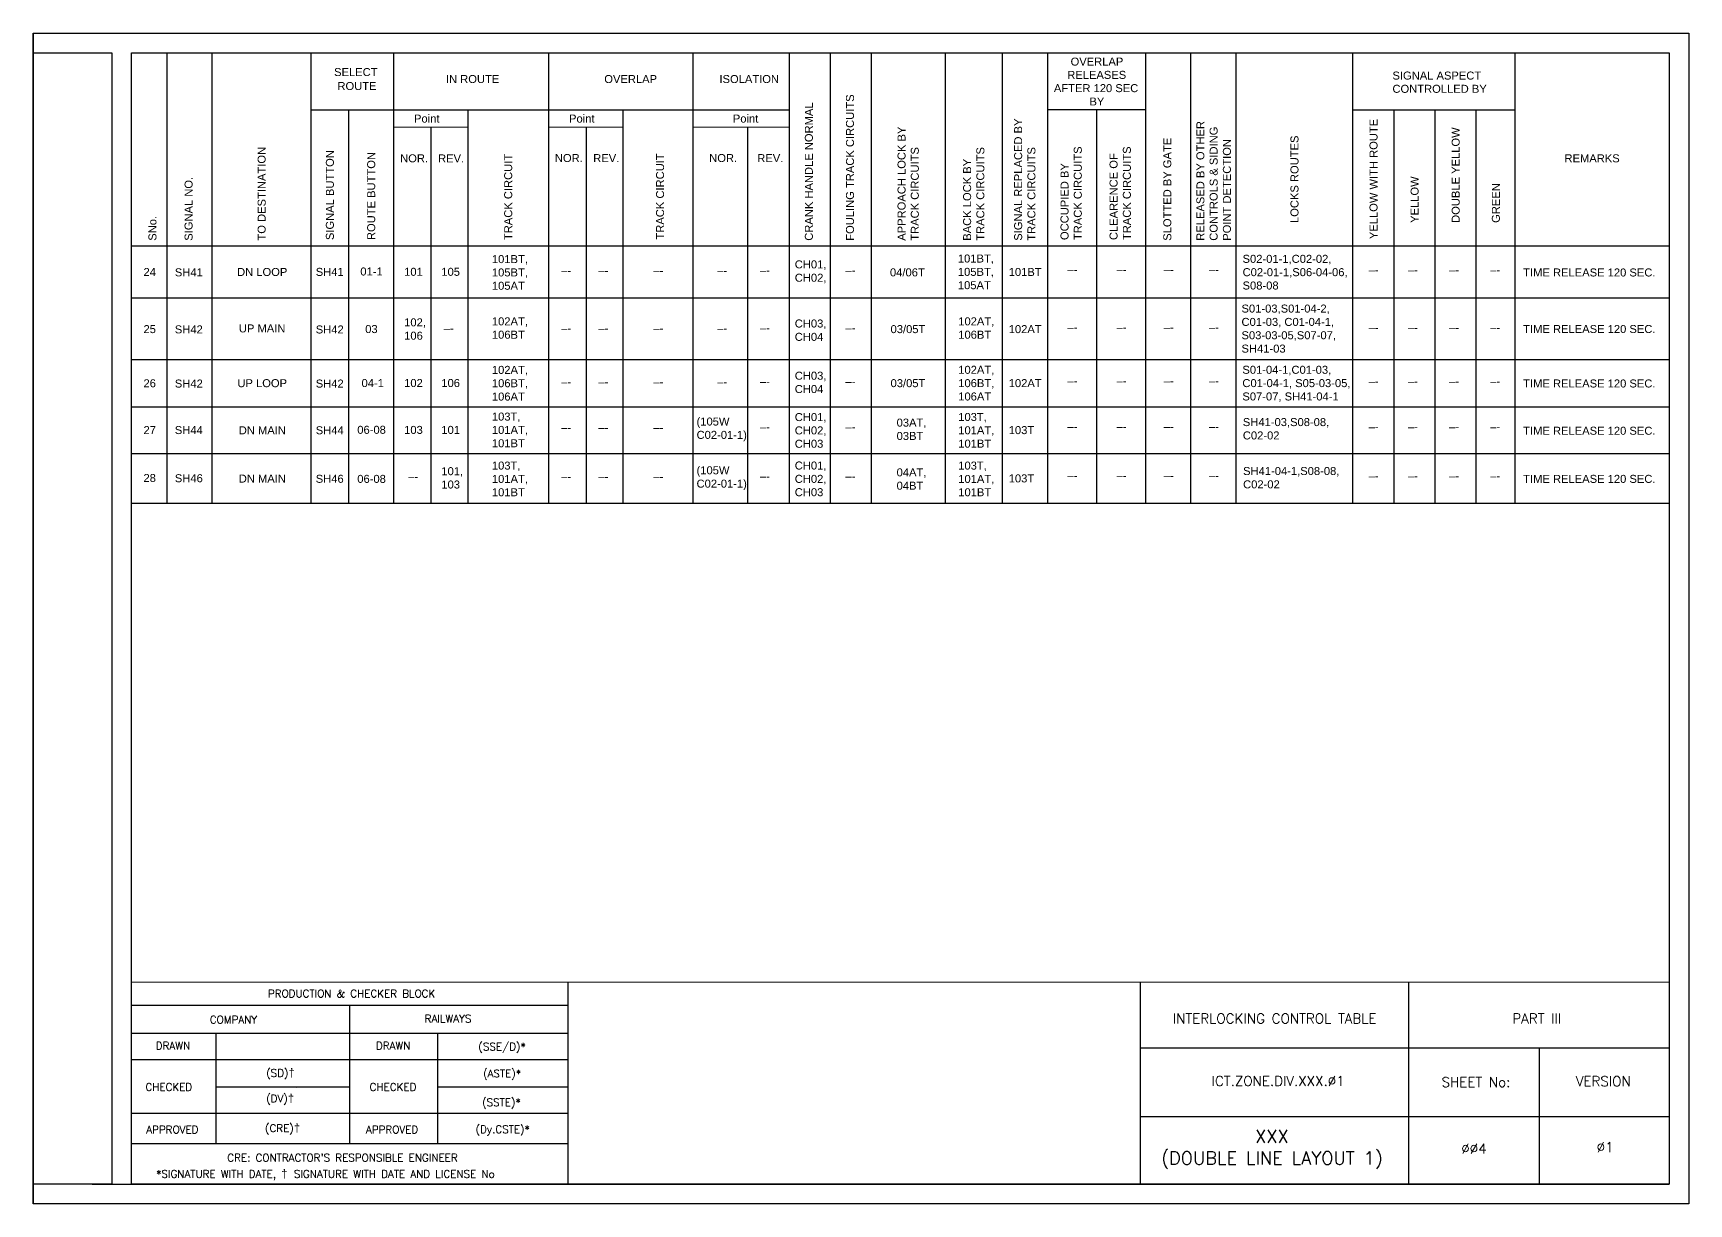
# Model space of a CAD drawing. Header units: inches. Extents: x -19 to 1644, y 43 to 745.
# Drawn here: x 1219.6 to 1639.6, y 42.8 to 339.8 of the extents above; entities that cross this region are included whole.
import ezdxf
from ezdxf.enums import TextEntityAlignment as Align

# ---------------------------------------------------------------- set-up
doc = ezdxf.new("R2010")
doc.units = ezdxf.units.IN
doc.header["$MEASUREMENT"] = 0
for name, color, linetype in [('PDF2_Text', 7, 'Continuous'), ('PDF3_Text', 7, 'Continuous'), ('PDF_Geometry', 7, 'Continuous'), ('PDF_Text', 7, 'Continuous')]:
    doc.layers.add(name, color=color, linetype=linetype)
doc.styles.add('PDF Arial', font='arial.ttf')
doc.styles.add('ROMANS', font='romans.shx', dxfattribs={"height": 2})

# ---------------------------------------------------------------- blocks, each defined once
blk = doc.blocks.new('A$C1B685902')
at = {"color": 7}
blk.add_line((0, 297), (0, 0), dxfattribs=at)
for points in [[(0, 297), (420, 297), (420, 0), (0, 0)], [(25, 292), (415, 292), (415, 5), (25, 5)]]:
    blk.add_lwpolyline(points, close=True, dxfattribs=at)
blk.add_lwpolyline([(0, 292), (20, 292), (20, 5), (0, 5)], dxfattribs=at)

msp = doc.modelspace()

# ---------------------------------------------------------------- linework, layer by layer
for p, q in [((1253.49, 334.84), (1253.49, 220.53)), ((1264.94, 334.84), (1264.94, 220.53)), ((1290.03, 334.84), (1290.03, 220.53)), ((1311.04, 334.84), (1311.04, 220.53)), ((1350.36, 334.84), (1350.36, 220.53)), ((1386.92, 334.84), (1386.92, 220.53)), ((1411.34, 334.84), (1411.34, 220.53)), ((1421.77, 334.84), (1421.77, 220.53)), ((1432.2, 334.84), (1432.2, 220.53)), ((1450.96, 334.84), (1450.96, 220.53)), ((1465.42, 334.84), (1465.42, 220.53)), ((1476.86, 334.84), (1476.86, 220.53)), ((1501.76, 334.84), (1501.76, 220.53)), ((1513.2, 334.84), (1513.2, 220.53)), ((1524.64, 334.84), (1524.64, 220.53)), ((1554.29, 334.84), (1554.29, 220.53)), ((1595.47, 334.84), (1595.47, 220.53)), ((1411.34, 320.3), (1290.24, 320.33)), ((1299.6, 320.4), (1299.6, 220.53)), ((1329.89, 320.33), (1329.89, 220.53)), ((1369.21, 320.4), (1369.21, 220.53)), ((1501.76, 320.4), (1476.86, 320.4)), ((1489.31, 320.4), (1489.31, 220.53)), ((1595.47, 320.26), (1554.29, 320.27)), ((1564.73, 320.26), (1564.73, 220.53)), ((1575.16, 320.26), (1575.16, 220.53)), ((1585.59, 320.26), (1585.59, 220.53)), ((1320.46, 316.05), (1320.46, 220.53)), ((1359.85, 315.98), (1359.85, 220.53)), ((1400.76, 315.98), (1400.76, 220.53)), ((1634.59, 285.76), (1244.59, 285.76)), ((1634.59, 272.58), (1244.59, 272.58)), ((1634.59, 256.99), (1244.59, 256.99)), ((1634.59, 244.99), (1244.59, 244.99)), ((1634.59, 233.11), (1244.59, 233.11)), ((1634.59, 220.53), (1244.59, 220.53)), ((1244.61, 99.11), (1634.59, 99.19)), ((1355.2, 99.19), (1355.2, 47.85)), ((1277.85, 93.14), (1244.6, 93.14)), ((1355.2, 93.13), (1277.85, 93.14)), ((1299.81, 93.14), (1299.81, 58.04)), ((1277.85, 86.1), (1244.6, 86.1)), ((1266.04, 58.04), (1266.04, 86.1)), ((1355.2, 86.09), (1277.85, 86.1)), ((1322.25, 58.04), (1322.25, 86.09)), ((1601.63, 82.47), (1601.63, 47.85)), ((1277.85, 79.43), (1244.6, 79.43)), ((1355.2, 79.42), (1277.85, 79.43)), ((1299.81, 72.45), (1266.04, 72.45)), ((1286.5, 72.3), (1286.5, 72.3)), ((1355.2, 72.45), (1322.25, 72.45)), ((1277.85, 65.78), (1244.6, 65.79)), ((1355.2, 65.78), (1277.85, 65.78)), ((1277.85, 58.04), (1244.6, 58.04)), ((1355.2, 58.04), (1277.84, 58.04))]:
    msp.add_line(p, q)
at = {"lineweight": -2}
for p, q in [((1500.45, 47.85), (1500.45, 99.19)), ((1500.45, 82.47), (1634.41, 82.47)), ((1500.45, 65.02), (1634.59, 65.02))]:
    msp.add_line(p, q, dxfattribs=at)
at = {"linetype": 'Continuous', "lineweight": -2}
for p, q in [((1568.53, 47.85), (1568.53, 99.19)), ((1234.59, 47.85), (1516.59, 47.85)), ((1234.59, 47.85), (1634.59, 47.85))]:
    msp.add_line(p, q, dxfattribs=at)
at = {"layer": 'PDF_Geometry', "lineweight": 15}
for points in [[(1264.94, 220.53), (1264.94, 334.91)], [(1290.03, 220.53), (1290.03, 334.91)], [(1501.76, 320.4), (1501.76, 334.84)], [(1513.2, 320.4), (1513.2, 334.84)], [(1524.64, 320.4), (1524.64, 334.84)], [(1290.24, 320.33), (1311.11, 320.33)], [(1311.11, 320.33), (1411.41, 320.33)], [(1501.76, 316.05), (1501.76, 320.4)], [(1311.11, 315.98), (1329.96, 315.98)], [(1320.46, 285.83), (1320.46, 316.05)], [(1350.43, 315.98), (1369.28, 315.98)], [(1386.92, 315.98), (1411.41, 315.98)], [(1501.76, 285.83), (1501.76, 316.05)], [(1513.2, 285.83), (1513.2, 316.05)], [(1524.64, 285.83), (1524.64, 316.05)], [(1411.34, 220.53), (1411.34, 285.76)], [(1421.77, 220.53), (1421.77, 285.76)]]:
    msp.add_lwpolyline(points, dxfattribs=at)

# ---------------------------------------------------------------- block references
msp.add_blockref('A$C1B685902', (1219.59, 42.85))

# ---------------------------------------------------------------- texts
at = {"style": 'ROMANS'}
for s, p in [('PRODUCTION & CHECKER BLOCK', (1300.38, 96.2)), ('COMPANY', (1270.42, 89.58)), ('RAILWAYS', (1324.84, 89.84)), ('(SSE/D)*', (1338.54, 82.75)), ('DRAWN', (1255.07, 82.96)), ('DRAWN', (1310.92, 82.96)), ('(ASTE)*', (1338.54, 75.93)), ('CHECKED', (1254.01, 72.5)), ('CHECKED', (1310.88, 72.5)), ('(SSTE)*', (1338.37, 68.6)), ('(Dy.CSTE)*', (1338.7, 61.78)), ('APPROVED', (1254.91, 61.7)), ('APPROVED', (1310.65, 61.7)), ("CRE: CONTRACTOR'S RESPONSIBLE ENGINEER", (1298.07, 54.55))]:
    msp.add_text(s, height=1.92, dxfattribs=at).set_placement(p, align=Align.MIDDLE_CENTER)
at = {"lineweight": -2, "style": 'ROMANS'}
for s, p in [('INTERLOCKING CONTROL TABLE', (1534.52, 89.87)), ('PART III', (1601.02, 89.87)), ('ICT.ZONE.DIV.XXX.Ø1', (1535.41, 74.03)), ('SHEET No:', (1585.59, 73.73)), ('VERSION', (1617.89, 73.96)), ('ØØ4 ', (1585.93, 56.87)), ('Ø1', (1618.35, 57.24))]:
    msp.add_text(s, height=2.5, dxfattribs=at).set_placement(p, align=Align.MIDDLE_CENTER)
at = {"char_height": 1.92, "attachment_point": 1, "style": 'ROMANS'}
for s, width, insert in [('(SD){\\fArial|b0|i0|c0|p34;\\H1.08333x;†}', 8.1172, (1278.7, 77.17)), ('(DV){\\fArial|b0|i0|c0|p34;\\H1.08333x;†}', 8.1172, (1278.7, 70.7)), ('(CRE){\\fArial|b0|i0|c0|p34;\\H1.08333x;†}', 8.1172, (1278.41, 63.17)), ('\\pi-5.76,l9.6,t9.6;*SIGNATURE WITH DATE, {\\fArial|b0|i0|c0|p34;\\H1.08333x;†  }SIGNATURE WITH DATE AND LICENSE No', 104.6362, (1246.99, 51.56))]:
    msp.add_mtext_dynamic_manual_height_columns(s, width=width, gutter_width=12.5, heights=[0], dxfattribs=dict(at, insert=insert))
at = {"insert": (1533.82, 61.63), "char_height": 3.3, "width": 68.7221, "attachment_point": 2, "style": 'ROMANS'}
msp.add_mtext('XXX\\P(DOUBLE LINE LAYOUT 1)', dxfattribs=at)
at = {"layer": 'PDF2_Text', "attachment_point": 7, "style": 'PDF Arial'}
for s, insert, char_height in [('101BT,\\P105BT,\\P105AT', (1335.96, 274.71), 2.03), ('CH01,\\PCH02,', (1412.79, 276.4), 2.03), ('101BT,\\P105BT,\\P105AT', (1454.16, 274.85), 2.03), ('SH41', (1255.54, 278.11), 2.03), ('SH41', (1291.28, 278.23), 2.03), ('01-1', (1302.59, 278.33), 2.03), ('101', (1313.71, 278.25), 2.03), ('105', (1323.14, 278.25), 2.03), ('–-', (1353.54, 278.56), 2.03), ('–-', (1362.98, 278.56), 2.03), ('–-', (1376.94, 278.56), 2.03), ('–-', (1393.12, 278.56), 2.03), ('–-', (1403.96, 278.67), 2.03), ('–-', (1425.65, 278.67), 2.03), ('04/06T', (1436.94, 278.11), 2.03), ('101BT', (1467.06, 278.21), 2.03), ('–-', (1481.97, 278.81), 2.03), ('–-', (1494.43, 278.81), 2.03), ('–-', (1506.39, 278.81), 2.03), ('–-', (1517.84, 278.81), 2.03), ('–-', (1558.38, 278.73), 2.03), ('–-', (1568.34, 278.73), 2.03), ('–-', (1578.77, 278.73), 2.03), ('–-', (1589.2, 278.73), 2.03), ('TIME RELEASE 120 SEC.', (1597.56, 278.08), 2.0298), ('SH42', (1255.54, 263.64), 2.03), ('SH42', (1291.28, 263.62), 2.03), ('03', (1303.83, 263.72), 2.03), ('102,\\P106', (1313.71, 262.04), 2.03), ('–-', (1323.75, 263.95), 2.03), ('102AT,\\P106BT', (1335.96, 262.29), 2.03), ('–-', (1353.54, 263.95), 2.03), ('–-', (1362.98, 263.95), 2.03), ('–-', (1376.94, 263.95), 2.03), ('–-', (1393.12, 263.95), 2.03), ('–-', (1403.96, 264.06), 2.03), ('CH03,\\PCH04', (1412.79, 261.75), 2.03), ('–-', (1425.65, 264.06), 2.03), ('03/05T', (1437.09, 263.71), 2.03), ('102AT,\\P106BT', (1454.26, 262.29), 2.03), ('102AT', (1467.06, 263.71), 2.03), ('–-', (1481.97, 264.2), 2.03), ('–-', (1494.43, 264.2), 2.03), ('–-', (1506.39, 264.2), 2.03), ('–-', (1517.84, 264.2), 2.03), ('–-', (1558.38, 264.12), 2.03), ('–-', (1568.34, 264.12), 2.03), ('–-', (1578.77, 264.12), 2.03), ('–-', (1589.2, 264.12), 2.03), ('TIME RELEASE 120 SEC.', (1597.56, 263.74), 2.0298), ('04-1', (1302.9, 250.02), 2.03), ('102', (1313.71, 250.04), 2.03), ('106', (1323.14, 250.04), 2.03), ('102AT,\\P106BT,\\P106AT', (1335.96, 246.6), 2.03), ('CH03,\\PCH04', (1412.79, 248.51), 2.03), ('03/05T', (1437.09, 250), 2.03), ('102AT,\\P106BT,\\P106AT', (1454.26, 246.62), 2.03), ('102AT', (1467.06, 250.01), 2.03), ('TIME RELEASE 120 SEC.', (1597.56, 249.92), 2.0298), ('SH42', (1255.54, 249.9), 2.03), ('SH42', (1291.28, 249.9), 2.03), ('–-', (1353.54, 250.35), 2.03), ('–-', (1362.98, 250.35), 2.03), ('–-', (1376.94, 250.35), 2.03), ('–-', (1393.12, 250.35), 2.03), ('–-', (1403.96, 250.46), 2.03), ('–-', (1425.65, 250.46), 2.03), ('–-', (1481.97, 250.61), 2.03), ('–-', (1494.43, 250.61), 2.03), ('–-', (1506.39, 250.61), 2.03), ('–-', (1517.84, 250.61), 2.03), ('–-', (1558.38, 250.52), 2.03), ('–-', (1568.34, 250.52), 2.03), ('–-', (1578.77, 250.52), 2.03), ('–-', (1589.2, 250.52), 2.03), ('103T,\\P101AT,\\P101BT', (1335.96, 234.75), 2.03), ('SH44', (1255.54, 238.1), 2.03), ('SH44', (1291.28, 238.05), 2.03), ('06-08', (1301.82, 238.17), 2.03), ('103', (1313.71, 238.14), 2.03), ('101', (1323.14, 238.14), 2.03), ('–-', (1353.54, 238.78), 2.03), ('–-', (1362.98, 238.78), 2.03), ('–-', (1376.94, 238.78), 2.03), ('(105W\\PC02-01-1)', (1387.88, 236.3), 2.03), ('–-', (1403.96, 238.9), 2.03), ('CH01,\\PCH02,\\PCH03', (1412.79, 234.63), 2.03), ('–-', (1425.65, 238.9), 2.03), ('03AT,\\P03BT', (1438.63, 236.61), 2.03), ('103T,\\P101AT,\\P101BT', (1454.26, 234.66), 2.03), ('103T', (1467.06, 238.09), 2.03), ('–-', (1481.97, 239.04), 2.03), ('–-', (1494.43, 239.04), 2.03), ('–-', (1506.39, 239.04), 2.03), ('–-', (1517.84, 239.04), 2.03), ('–-', (1558.38, 238.96), 2.03), ('–-', (1568.34, 238.96), 2.03), ('–-', (1578.77, 238.96), 2.03), ('–-', (1589.2, 238.96), 2.03), ('TIME RELEASE 120 SEC.', (1597.56, 237.93), 2.0298), ('103T,\\P101AT,\\P101BT', (1335.96, 222.32), 2.03), ('CH01,\\PCH02,\\PCH03', (1412.79, 222.34), 2.03), ('103T,\\P101AT,\\P101BT', (1454.26, 222.32), 2.03), ('SH46', (1255.54, 225.88), 2.03), ('SH46', (1291.28, 225.74), 2.03), ('06-08', (1301.82, 225.72), 2.03), ('–-', (1314.73, 226.33), 2.03), ('101,\\P103', (1323.14, 224.29), 2.03), ('–-', (1353.54, 226.33), 2.03), ('–-', (1362.98, 226.33), 2.03), ('–-', (1376.94, 226.33), 2.03), ('(105W\\PC02-01-1)', (1387.88, 223.93), 2.03), ('–-', (1403.96, 226.44), 2.03), ('–-', (1425.65, 226.44), 2.03), ('04AT,\\P04BT', (1438.63, 223.99), 2.03), ('103T', (1467.06, 225.84), 2.03), ('–-', (1481.97, 226.59), 2.03), ('–-', (1494.43, 226.59), 2.03), ('–-', (1506.39, 226.59), 2.03), ('–-', (1517.84, 226.59), 2.03), ('–-', (1558.38, 226.5), 2.03), ('–-', (1568.34, 226.5), 2.03), ('–-', (1578.77, 226.5), 2.03), ('–-', (1589.2, 226.5), 2.03), ('TIME RELEASE 120 SEC.', (1597.56, 225.72), 2.0298)]:
    msp.add_mtext(s, dxfattribs=dict(at, insert=insert, char_height=char_height))
at = {"layer": 'PDF3_Text', "char_height": 2.0298, "attachment_point": 7, "style": 'PDF Arial'}
for s, insert in [('S02-01-1,C02-02, \\PC02-01-1,S06-04-06,\\PS08-08', (1526.38, 274.77)), ('S01-03,S01-04-2,\\PC01-03, C01-04-1, \\PS03-03-05,S07-07,\\PSH41-03', (1526.11, 258.77)), ('S01-04-1,C01-03,\\PC01-04-1, S05-03-05,\\PS07-07, SH41-04-1', (1526.33, 246.28)), ('SH41-03,S08-08,\\PC02-02', (1526.45, 236.74)), ('SH41-04-1,S08-08,\\PC02-02', (1526.51, 224.33))]:
    msp.add_mtext(s, dxfattribs=dict(at, insert=insert))
at = {"layer": 'PDF_Text', "attachment_point": 7, "style": 'PDF Arial'}
for s, insert, char_height in [('OVERLAP', (1482.76, 331.57), 2.027), ('SELECT', (1295.94, 328.92), 2.027), ('IN ROUTE', (1324.31, 327.15), 2.027), ('OVERLAP', (1364.48, 327.15), 2.027), ('ISOLATION', (1393.69, 327.15), 2.027), ('RELEASES', (1481.91, 328.21), 2.027), ('SIGNAL ASPECT', (1564.4, 328.03), 2.0273), ('ROUTE', (1296.79, 325.38), 2.027), ('AFTER 120 SEC', (1478.52, 324.84), 2.0273), ('BY', (1487.54, 321.48), 2.027), ('CONTROLLED BY', (1564.4, 324.67), 2.0273), ('Point', (1316.21, 317.12), 2.027), ('Point', (1355.54, 317.12), 2.027), ('Point', (1397.09, 317.12), 2.027), ('NOR.', (1312.69, 307.04), 2.027), ('REV.', (1322.31, 307.04), 2.027), ('NOR.', (1351.94, 307.11), 2.027), ('REV.', (1361.67, 307.11), 2.027), ('NOR.', (1391.09, 307.11), 2.027), ('REV.', (1403.28, 307.11), 2.027), ('REMARKS', (1608.04, 307.04), 2.027), ('24', (1247.59, 278.23), 2.027), ('DN LOOP', (1271.33, 278.21), 2.027), ('25', (1247.59, 263.71), 2.027), ('UP MAIN', (1271.79, 263.89), 2.027), ('26', (1247.59, 249.97), 2.027), ('UP LOOP', (1271.41, 250), 2.027), ('27', (1247.59, 238.13), 2.027), ('DN MAIN', (1271.76, 238.07), 2.027), ('28', (1247.59, 225.95), 2.027), ('DN MAIN', (1271.76, 225.82), 2.027)]:
    msp.add_mtext(s, dxfattribs=dict(at, insert=insert, char_height=char_height))
at = {"layer": 'PDF_Text', "attachment_point": 7, "rotation": 90, "style": 'PDF Arial'}
for s, insert, char_height in [('FOULING TRACK CIRCUITS', (1427.84, 287.17), 2.0273), ('CRANK HANDLE NORMAL', (1417.41, 287.17), 2.0273), ('APPROACH LOCK BY', (1440.92, 287.17), 2.0273), ('SIGNAL REPLACED BY', (1470.5, 287.17), 2.0273), ('RELEASED BY OTHER', (1516.72, 287.17), 2.0273), ('CONTROLS & SIDING', (1520.08, 287.17), 2.0273), ('YELLOW WITH ROUTE', (1560.64, 287.58), 2.0273), ('DOUBLE YELLOW', (1581.48, 291.7), 2.0273), ('TRACK CIRCUITS', (1485.62, 287.34), 2.0273), ('TRACK CIRCUITS', (1498.07, 287.34), 2.0273), ('SLOTTED BY GATE', (1508.33, 287.17), 2.0273), ('POINT DETECTION', (1523.45, 287.17), 2.0273), ('LOCKS ROUTES', (1540.59, 291.67), 2.0273), ('TO DESTINATION', (1278.6, 287.22), 2.0273), ('SIGNAL BUTTON', (1295.91, 287.34), 2.0273), ('ROUTE BUTTON', (1306.39, 287.34), 2.0273), ('TRACK CIRCUIT', (1341.14, 287.34), 2.0273), ('TRACK CIRCUIT', (1379.66, 287.48), 2.0273), ('TRACK CIRCUITS', (1444.28, 287.17), 2.0273), ('BACK LOCK BY', (1457.55, 287.17), 2.0273), ('TRACK CIRCUITS', (1460.91, 287.17), 2.0273), ('TRACK CIRCUITS', (1473.86, 287.17), 2.0273), ('OCCUPIED BY', (1482.26, 287.34), 2.0273), ('CLEARENCE OF', (1494.7, 287.34), 2.0273), ('SIGNAL NO.', (1260.07, 287.17), 2.027), ('YELLOW', (1571.06, 291.7), 2.027), ('GREEN', (1591.67, 291.7), 2.027), ('SNo.', (1250.9, 287.17), 2.027)]:
    msp.add_mtext(s, dxfattribs=dict(at, insert=insert, char_height=char_height))

doc.saveas('drawing.dxf')
